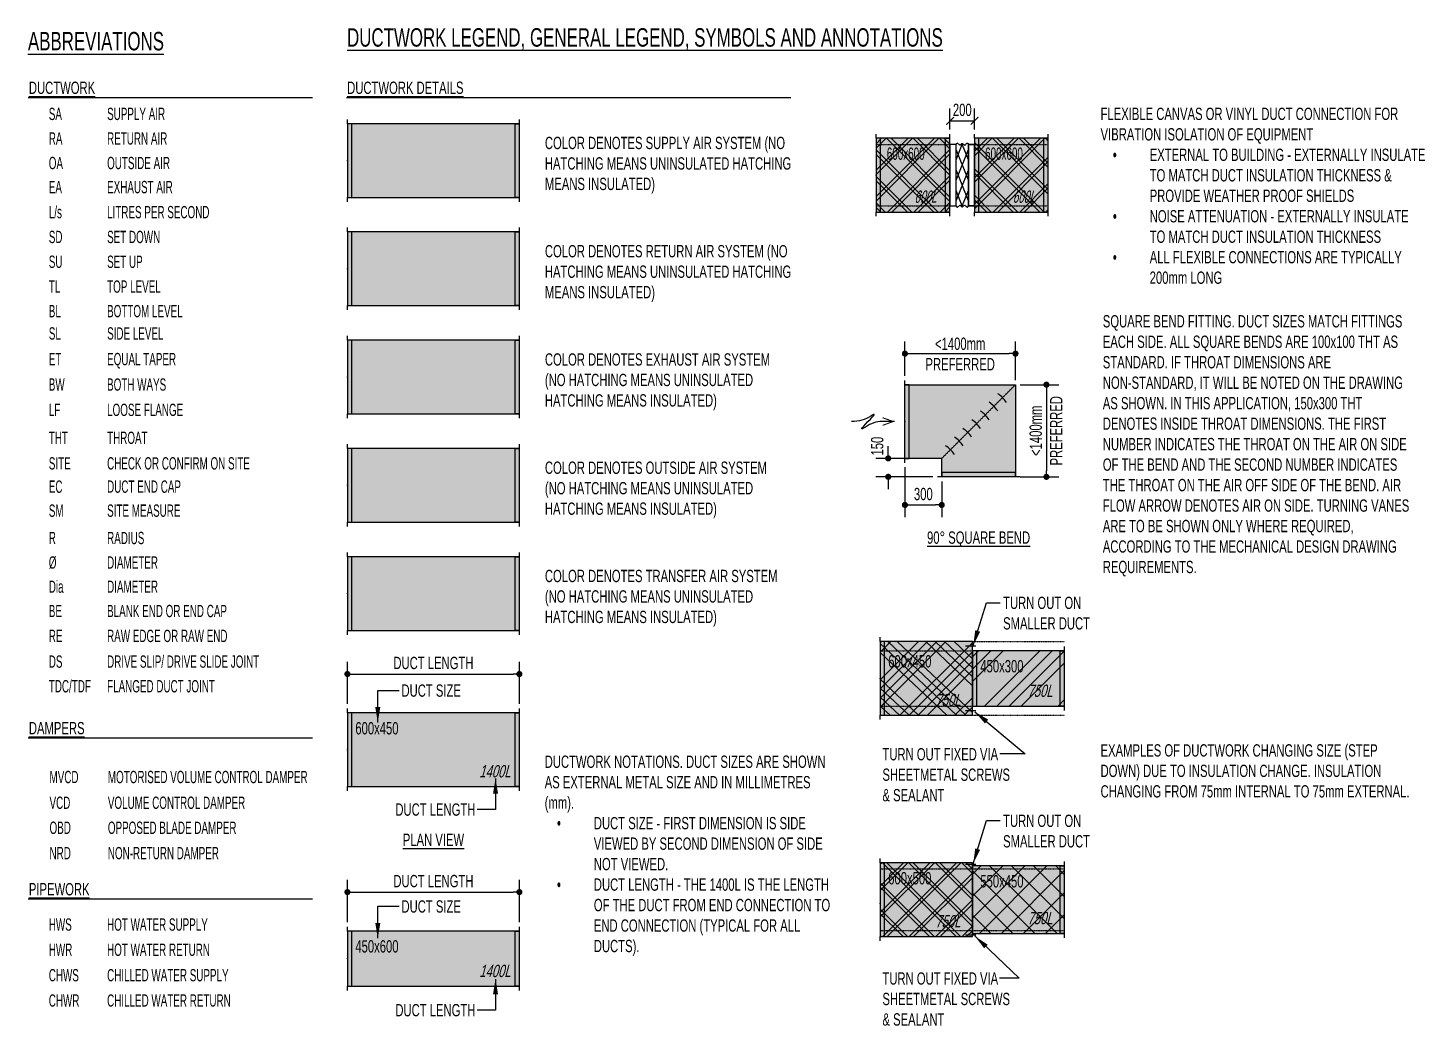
# Model space of a CAD drawing. Header units: millimetres. Extents: x 141 to 153906, y 19826 to 64501.
# Drawn here: x 9751 to 21124, y 48872 to 56934 of the extents above; entities that cross this region are included whole.
import ezdxf
from ezdxf.enums import TextEntityAlignment as Align

# ---------------------------------------------------------------- set-up
doc = ezdxf.new("R2010")
doc.units = ezdxf.units.MM
for name, pattern in [('ACHL', [2.6, 1.3, -1.3]), ('Flex', [0.4, 0, -0.4]), ('Ins', [1, 0.5, -0.5])]:
    doc.linetypes.add(name, pattern=pattern)
for name, color, linetype in [('Hvac-Dim', 7, 'Continuous'), ('Hvac-FlexDuct', 244, 'Continuous'), ('Hvac-Legend', 7, 'Continuous'), ('Hvac-Notes', 7, 'Continuous'), ('Hvacduct-ea', 32, 'Continuous'), ('Hvacduct-ea-Shading', 42, 'Continuous'), ('Hvacduct-fa', 82, 'Continuous'), ('Hvacduct-fa-Shading', 83, 'Continuous'), ('Hvacduct-ra', 210, 'Continuous'), ('Hvacduct-ra-Shading', 223, 'Continuous'), ('Hvacduct-sa', 160, 'Continuous'), ('Hvacduct-sa-Shading', 163, 'Continuous'), ('Hvacduct-ta', 57, 'Continuous'), ('Hvacduct-ta-shading', 52, 'Continuous'), ('HvacDuctText', 7, 'Continuous'), ('Hvacequip-Arrows', 230, 'Continuous'), ('Hvacins', 118, 'Continuous'), ('Hvacsegs', 7, 'Continuous')]:
    doc.layers.add(name, color=color, linetype=linetype)
doc.styles.add('Arial', font='ARIALN.TTF', dxfattribs={"width": 0.8})
doc.styles.add('Arial Narrow_1', font='ARIALN.TTF', dxfattribs={"height": 250})
doc.styles.add('HVACS', font='ARIALN.TTF', dxfattribs={"width": 0.8})
doc.styles.add('HVACSI', font='ARIALN.TTF', dxfattribs={"width": 0.8, "oblique": 15})
doc.dimstyles.new('ISO-25', dxfattribs={"dimtxt": 2.5, "dimasz": 2.5, "dimexe": 1.25, "dimexo": 0.625, "dimtad": 1, "dimtxsty": 'Standard', "dimcen": 2.5, "dimadec": 0, "dimazin": 0, "dimtfac": 1, "dimtmove": 0, "dimatfit": 3, "dimfxl": 1, "dimarcsym": 0})
doc.dimstyles.new('Standard 100', dxfattribs={"dimscale": 50, "dimtxt": 2, "dimasz": 1, "dimexe": 2, "dimexo": 0.63, "dimgap": 0.63, "dimtad": 1, "dimdec": 0, "dimrnd": 5, "dimzin": 0, "dimdsep": 46, "dimtxsty": 'Arial', "dimblk": 'DOT', "dimcen": 0.09, "dimclrd": 1, "dimclre": 1, "dimclrt": 256, "dimadec": 0, "dimazin": 0, "dimtfac": 1, "dimtdec": 0, "dimtofl": 0, "dimtmove": 0, "dimatfit": 3, "dimfxl": 1, "dimtolj": 1, "dimtzin": 0, "dimarcsym": 0})
pattern_1 = [(45, (15104.28, 11333.56), (-107.76307, 107.76307), []), (45, (15140.2, 11333.56), (-107.76307, 107.76307), []), (315, (15104.28, 11333.56), (107.76307, 107.76307), []), (315, (15140.2, 11333.56), (107.76307, 107.76307), [])]

# ---------------------------------------------------------------- blocks, each defined once
blk = doc.blocks.new('61D2')
at = {"layer": 'Hvac-FlexDuct', "color": 244, "linetype": 'Continuous'}
for p, q in [((0, 250), (0, -250)), ((50, 250), (0, 250)), ((50, 250), (0, 250)), ((50, 125), (103, 257)), ((50, 250), (54, 257)), ((50, -250), (50, 250)), ((50, -250), (50, 250)), ((54, 257), (58, 260)), ((58, 260), (61, 261)), ((61, 261), (65, 259)), ((65, 259), (68, 256)), ((68, 256), (71, 252)), ((71, 252), (74, 248)), ((74, 248), (77, 246)), ((77, 246), (80, 245)), ((80, 245), (83, 246)), ((83, 246), (86, 248)), ((86, 248), (89, 251)), ((89, 251), (92, 253)), ((92, 253), (95, 256)), ((95, 256), (97, 258)), ((150, 126), (97, 258)), ((97, 258), (100, 258)), ((100, 258), (103, 258)), ((103, 258), (105, 256)), ((105, 256), (108, 253)), ((108, 253), (111, 251)), ((111, 251), (114, 248)), ((114, 248), (117, 246)), ((117, 246), (120, 245)), ((120, 245), (123, 246)), ((123, 246), (126, 248)), ((126, 248), (129, 252)), ((129, 252), (132, 256)), ((132, 256), (135, 259)), ((135, 259), (139, 261)), ((139, 261), (142, 260)), ((142, 260), (146, 257)), ((146, 257), (150, 250)), ((150, 250), (150, -250)), ((200, 250), (150, 250)), ((150, -250), (150, 250)), ((150, 250), (200, 250)), ((200, -250), (200, 250)), ((150, -41), (50, 209)), ((50, -42), (150, 208)), ((150, -208), (50, 42)), ((50, -209), (150, 41)), ((103, -257), (50, -125)), ((97, -258), (150, -126)), ((0, -250), (50, -250)), ((0, -250), (50, -250)), ((50, -250), (54, -257)), ((54, -257), (58, -260)), ((58, -260), (61, -261)), ((61, -261), (65, -259)), ((65, -259), (68, -256)), ((68, -256), (71, -252)), ((71, -252), (74, -248)), ((74, -248), (77, -246)), ((77, -246), (80, -245)), ((80, -245), (83, -246)), ((83, -246), (86, -248)), ((86, -248), (89, -251)), ((89, -251), (92, -253)), ((92, -253), (95, -256)), ((95, -256), (97, -258)), ((97, -258), (100, -258)), ((100, -258), (103, -258)), ((103, -258), (105, -256)), ((105, -256), (108, -253)), ((108, -253), (111, -251)), ((111, -251), (114, -248)), ((114, -248), (117, -246)), ((117, -246), (120, -245)), ((120, -245), (123, -246)), ((123, -246), (126, -248)), ((126, -248), (129, -252)), ((129, -252), (132, -256)), ((132, -256), (135, -259)), ((135, -259), (139, -261)), ((139, -261), (142, -260)), ((142, -260), (146, -257)), ((146, -257), (150, -250)), ((150, -250), (200, -250)), ((200, -250), (150, -250))]:
    blk.add_line(p, q, dxfattribs=at)
blk = doc.blocks.new('AC622E')
blk.add_point((-200, 0))
at = {"layer": 'Hvac-FlexDuct', "color": 244, "linetype": 'Flex'}
blk.add_blockref('61D2', (-200, 0), dxfattribs=at)
blk = doc.blocks.new('FLL-55B0')
at = {"layer": 'Hvacduct-sa', "color": 8, "linetype": 'Continuous', "flags": 128}
blk.add_lwpolyline([(0, -335), (0, -300), (35, -300), (35, 300), (0, 300), (0, 335)], dxfattribs=at)
blk = doc.blocks.new('FLR-55B9')
at = {"layer": 'Hvacduct-sa', "color": 8, "linetype": 'Continuous', "flags": 128}
blk.add_lwpolyline([(0, -335), (0, -300), (-35, -300), (-35, 300), (0, 300), (0, 335)], dxfattribs=at)
blk = doc.blocks.new('AC636E')
at = {"layer": 'Hvacduct-sa', "color": 160, "linetype": 'Continuous', "flags": 128}
blk.add_lwpolyline([(-1400, -300), (0, -300), (0, 300), (-1400, 300)], close=True, dxfattribs=at)
at = {"layer": 'Hvacduct-sa', "color": 160, "linetype": 'Continuous'}
blk.add_point((-1400, 0), dxfattribs=at)
at = {"layer": 'Hvacduct-sa-Shading', "color": 163, "linetype": 'Continuous'}
blk.add_point((-1400, 0), dxfattribs=at)
blk.add_solid([(-1400, -300), (0, -300), (-1400, 300), (0, 300)], dxfattribs=at)
at = {"layer": 'Hvacduct-sa', "color": 8, "linetype": 'Continuous'}
for name, p in [('FLL-55B0', (-1400, 0)), ('FLR-55B9', (0, 0))]:
    blk.add_blockref(name, p, dxfattribs=at)
blk = doc.blocks.new('FLL-5E08')
at = {"layer": 'Hvacduct-ra', "color": 8, "linetype": 'Continuous', "flags": 128}
blk.add_lwpolyline([(0, -335), (0, -300), (35, -300), (35, 300), (0, 300), (0, 335)], dxfattribs=at)
blk = doc.blocks.new('FLR-5E11')
at = {"layer": 'Hvacduct-ra', "color": 8, "linetype": 'Continuous', "flags": 128}
blk.add_lwpolyline([(0, -335), (0, -300), (-35, -300), (-35, 300), (0, 300), (0, 335)], dxfattribs=at)
blk = doc.blocks.new('AC6383')
at = {"layer": 'Hvacduct-ra', "color": 210, "linetype": 'Continuous', "flags": 128}
blk.add_lwpolyline([(-1400, -300), (0, -300), (0, 300), (-1400, 300)], close=True, dxfattribs=at)
at = {"layer": 'Hvacduct-ra', "color": 210, "linetype": 'Continuous'}
blk.add_point((-1400, 0), dxfattribs=at)
at = {"layer": 'Hvacduct-ra-Shading', "color": 223, "linetype": 'Continuous'}
blk.add_point((-1400, 0), dxfattribs=at)
blk.add_solid([(-1400, -300), (0, -300), (-1400, 300), (0, 300)], dxfattribs=at)
at = {"layer": 'Hvacduct-ra', "color": 8, "linetype": 'Continuous'}
for name, p in [('FLL-5E08', (-1400, 0)), ('FLR-5E11', (0, 0))]:
    blk.add_blockref(name, p, dxfattribs=at)
blk = doc.blocks.new('FLL-5E32')
at = {"layer": 'Hvacduct-ea', "color": 8, "linetype": 'Continuous', "flags": 128}
blk.add_lwpolyline([(0, -335), (0, -300), (35, -300), (35, 300), (0, 300), (0, 335)], dxfattribs=at)
blk = doc.blocks.new('FLR-5E3B')
at = {"layer": 'Hvacduct-ea', "color": 8, "linetype": 'Continuous', "flags": 128}
blk.add_lwpolyline([(0, -335), (0, -300), (-35, -300), (-35, 300), (0, 300), (0, 335)], dxfattribs=at)
blk = doc.blocks.new('AC6398')
at = {"layer": 'Hvacduct-ea', "color": 32, "linetype": 'Continuous', "flags": 128}
blk.add_lwpolyline([(-1400, -300), (0, -300), (0, 300), (-1400, 300)], close=True, dxfattribs=at)
at = {"layer": 'Hvacduct-ea', "color": 32, "linetype": 'Continuous'}
blk.add_point((-1400, 0), dxfattribs=at)
at = {"layer": 'Hvacduct-ea-Shading', "color": 42, "linetype": 'Continuous'}
blk.add_point((-1400, 0), dxfattribs=at)
blk.add_solid([(-1400, -300), (0, -300), (-1400, 300), (0, 300)], dxfattribs=at)
at = {"layer": 'Hvacduct-ea', "color": 8, "linetype": 'Continuous'}
for name, p in [('FLL-5E32', (-1400, 0)), ('FLR-5E3B', (0, 0))]:
    blk.add_blockref(name, p, dxfattribs=at)
blk = doc.blocks.new('FLL-5E5C')
at = {"layer": 'Hvacduct-fa', "color": 8, "linetype": 'Continuous', "flags": 128}
blk.add_lwpolyline([(0, -335), (0, -300), (35, -300), (35, 300), (0, 300), (0, 335)], dxfattribs=at)
blk = doc.blocks.new('FLR-5E65')
at = {"layer": 'Hvacduct-fa', "color": 8, "linetype": 'Continuous', "flags": 128}
blk.add_lwpolyline([(0, -335), (0, -300), (-35, -300), (-35, 300), (0, 300), (0, 335)], dxfattribs=at)
blk = doc.blocks.new('AC63AD')
at = {"layer": 'Hvacduct-fa', "color": 82, "linetype": 'Continuous', "flags": 128}
blk.add_lwpolyline([(-1400, -300), (0, -300), (0, 300), (-1400, 300)], close=True, dxfattribs=at)
at = {"layer": 'Hvacduct-fa', "color": 82, "linetype": 'Continuous'}
blk.add_point((-1400, 0), dxfattribs=at)
at = {"layer": 'Hvacduct-fa-Shading', "color": 83, "linetype": 'Continuous'}
blk.add_point((-1400, 0), dxfattribs=at)
blk.add_solid([(-1400, -300), (0, -300), (-1400, 300), (0, 300)], dxfattribs=at)
at = {"layer": 'Hvacduct-fa', "color": 8, "linetype": 'Continuous'}
for name, p in [('FLL-5E5C', (-1400, 0)), ('FLR-5E65', (0, 0))]:
    blk.add_blockref(name, p, dxfattribs=at)
blk = doc.blocks.new('_ArchTick')
at = {"color": 0, "linetype": 'ByBlock', "const_width": 0.15}
blk.add_lwpolyline([(-0.5, -0.5), (0.5, 0.5)], dxfattribs=at)
blk = doc.blocks.new('*D309')
at = {"layer": 'Defpoints', "color": 0, "transparency": 16777216}
for p in [(17257, 56070), (17457, 56177), (17457, 56070)]:
    blk.add_point(p, dxfattribs=at)
at = {"layer": 'Hvac-Dim', "color": 1, "lineweight": -2, "transparency": 16777216}
for p, q in [((17257, 56108), (17257, 56277)), ((17457, 56108), (17457, 56277)), ((17257, 56177), (17457, 56177))]:
    blk.add_line(p, q, dxfattribs=at)
at = {"layer": 'Hvac-Dim', "color": 1, "lineweight": -2, "transparency": 16777216, "xscale": 62.5, "yscale": 62.5, "zscale": 62.5, "rotation": 180}
blk.add_blockref('_ArchTick', (17257, 56177), dxfattribs=at)
at = {"layer": 'Hvac-Dim', "color": 1, "lineweight": -2, "transparency": 16777216, "xscale": 62.5, "yscale": 62.5, "zscale": 62.5}
blk.add_blockref('_ArchTick', (17457, 56177), dxfattribs=at)
at = {"layer": 'Hvac-Dim', "transparency": 16777216, "insert": (17357, 56266), "char_height": 100, "attachment_point": 5, "style": 'Arial'}
blk.add_mtext('\\A1;200', dxfattribs=at)
blk = doc.blocks.new('6670')
at = {"layer": 'Hvacduct-ra', "color": 8, "linetype": 'Continuous'}
blk.add_arc((-406, -56), 250, 33.4843, 56.5582, dxfattribs=at)
blk = doc.blocks.new('AC6681')
at = {"layer": 'Hvacduct-ra-Shading', "linetype": 'Continuous'}
blk.add_hatch(color=223, dxfattribs=at).paths.add_polyline_path([(-750, 300), (-750, -600), (-150, -600), (-150, -300), (0, -300), (0, 300)])
blk.add_point((-450, -600))
at = {"layer": 'Hvacduct-ra', "color": 210, "linetype": 'Continuous', "flags": 128}
blk.add_lwpolyline([(-750, -600), (-750, 300), (0, 300), (0, -300), (-150, -300), (-150, -600)], close=True, dxfattribs=at)
at = {"layer": 'Hvacduct-ra', "color": 8, "linetype": 'Ins', "flags": 128}
blk.add_lwpolyline([(-150, -300), (-750, 300)], dxfattribs=at)
at = {"layer": 'Hvacduct-ra', "color": 8, "linetype": 'Continuous', "flags": 128}
for points in [[(0, 335), (0, 300), (-35, 300), (-35, -300), (0, -300), (0, -335)], [(-115, -600), (-150, -600), (-150, -565), (-750, -565), (-750, -600), (-785, -600)]]:
    blk.add_lwpolyline(points, dxfattribs=at)
at = {"layer": 'Hvacduct-ra', "color": 8, "linetype": 'Continuous', "rotation": 90.00000000000001}
for p in [(-524, 424), (-454, 354), (-383, 283), (-312, 212), (-241, 141), (-171, 71), (-100, 0)]:
    blk.add_blockref('6670', p, dxfattribs=at)
blk = doc.blocks.new('_Dot')
at = {"color": 0, "linetype": 'ByBlock', "lineweight": -2}
blk.add_line((-0.5, 0), (-1, 0), dxfattribs=at)
at = {"color": 0, "linetype": 'ByBlock', "const_width": 0.5}
blk.add_lwpolyline([(-0.25, 0, 1), (0.25, 0, 1)], format="xyb", close=True, dxfattribs=at)
blk = doc.blocks.new('*D313')
at = {"layer": 'Defpoints', "color": 0, "transparency": 16777216}
for p in [(17190, 53429), (16754, 53279), (17155, 53279)]:
    blk.add_point(p, dxfattribs=at)
at = {"layer": 'Hvac-Dim', "color": 1, "lineweight": -2, "transparency": 16777216}
for p, q in [((16754, 53479), (16754, 53529)), ((17152, 53429), (16654, 53429)), ((17117, 53279), (16654, 53279)), ((16754, 53229), (16754, 53179))]:
    blk.add_line(p, q, dxfattribs=at)
at = {"layer": 'Hvac-Dim', "color": 1, "lineweight": -2, "transparency": 16777216, "xscale": 50, "yscale": 50, "zscale": 50}
for p, rotation in [((16754, 53429), 270), ((16754, 53279), 90)]:
    blk.add_blockref('_Dot', p, dxfattribs=dict(at, rotation=rotation))
at = {"layer": 'Hvac-Dim', "transparency": 16777216, "insert": (16665, 53529), "char_height": 100, "attachment_point": 5, "rotation": 90, "style": 'Arial'}
blk.add_mtext('\\A1;150', dxfattribs=at)
blk = doc.blocks.new('*D314')
at = {"layer": 'Defpoints', "color": 0, "transparency": 16777216}
for p in [(16890, 53394), (17190, 53279), (17190, 53050)]:
    blk.add_point(p, dxfattribs=at)
at = {"layer": 'Hvac-Dim', "color": 1, "lineweight": -2, "transparency": 16777216}
for p, q in [((16890, 53357), (16890, 52950)), ((17190, 53242), (17190, 52950)), ((16940, 53050), (17140, 53050))]:
    blk.add_line(p, q, dxfattribs=at)
at = {"layer": 'Hvac-Dim', "color": 1, "lineweight": -2, "transparency": 16777216, "xscale": 50, "yscale": 50, "zscale": 50, "rotation": 180}
blk.add_blockref('_Dot', (16890, 53050), dxfattribs=at)
at = {"layer": 'Hvac-Dim', "color": 1, "lineweight": -2, "transparency": 16777216, "xscale": 50, "yscale": 50, "zscale": 50}
blk.add_blockref('_Dot', (17190, 53050), dxfattribs=at)
at = {"layer": 'Hvac-Dim', "transparency": 16777216, "insert": (17040, 53138), "char_height": 100, "attachment_point": 5, "style": 'Arial'}
blk.add_mtext('\\A1;300', dxfattribs=at)
blk = doc.blocks.new('*D315')
at = {"layer": 'Defpoints', "color": 0, "transparency": 16777216}
for p in [(17790, 54282), (16890, 54064), (17790, 54029)]:
    blk.add_point(p, dxfattribs=at)
at = {"layer": 'Hvac-Dim', "color": 1, "lineweight": -2, "transparency": 16777216}
for p, q in [((16890, 54102), (16890, 54382)), ((17790, 54067), (17790, 54382)), ((16940, 54282), (17740, 54282))]:
    blk.add_line(p, q, dxfattribs=at)
at = {"layer": 'Hvac-Dim', "color": 1, "lineweight": -2, "transparency": 16777216, "xscale": 50, "yscale": 50, "zscale": 50, "rotation": 180}
blk.add_blockref('_Dot', (16890, 54282), dxfattribs=at)
at = {"layer": 'Hvac-Dim', "color": 1, "lineweight": -2, "transparency": 16777216, "xscale": 50, "yscale": 50, "zscale": 50}
blk.add_blockref('_Dot', (17790, 54282), dxfattribs=at)
at = {"layer": 'Hvac-Dim', "transparency": 16777216, "insert": (17340, 54279), "char_height": 100, "attachment_point": 5, "style": 'Arial'}
blk.add_mtext('\\A1;\\A1;<1400mm\\PPREFERRED', dxfattribs=at)
blk = doc.blocks.new('*D316')
at = {"layer": 'Defpoints', "color": 0, "transparency": 16777216}
for p in [(17790, 54029), (17790, 53279), (18042, 53279)]:
    blk.add_point(p, dxfattribs=at)
at = {"layer": 'Hvac-Dim', "color": 1, "lineweight": -2, "transparency": 16777216}
for p, q in [((17827, 54029), (18142, 54029)), ((18042, 53979), (18042, 53329)), ((17827, 53279), (18142, 53279))]:
    blk.add_line(p, q, dxfattribs=at)
at = {"layer": 'Hvac-Dim', "color": 1, "lineweight": -2, "transparency": 16777216, "xscale": 50, "yscale": 50, "zscale": 50}
for p, rotation in [((18042, 54029), 90), ((18042, 53279), 270)]:
    blk.add_blockref('_Dot', p, dxfattribs=dict(at, rotation=rotation))
at = {"layer": 'Hvac-Dim', "transparency": 16777216, "insert": (18038, 53654), "char_height": 100, "attachment_point": 5, "rotation": 90, "style": 'Arial'}
blk.add_mtext('\\A1;\\A1;<1400mm\\PPREFERRED', dxfattribs=at)
blk = doc.blocks.new('*D337')
at = {"layer": 'Defpoints', "color": 0, "transparency": 16777216}
for p in [(13752, 51673), (12352, 51392), (13752, 51392)]:
    blk.add_point(p, dxfattribs=at)
at = {"layer": 'Hvac-Dim', "color": 1, "lineweight": -2, "transparency": 16777216}
for p, q in [((12352, 51430), (12352, 51773)), ((13752, 51430), (13752, 51773)), ((12402, 51673), (13702, 51673))]:
    blk.add_line(p, q, dxfattribs=at)
at = {"layer": 'Hvac-Dim', "color": 1, "lineweight": -2, "transparency": 16777216, "xscale": 50, "yscale": 50, "zscale": 50, "rotation": 180}
blk.add_blockref('_Dot', (12352, 51673), dxfattribs=at)
at = {"layer": 'Hvac-Dim', "color": 1, "lineweight": -2, "transparency": 16777216, "xscale": 50, "yscale": 50, "zscale": 50}
blk.add_blockref('_Dot', (13752, 51673), dxfattribs=at)
at = {"layer": 'Hvac-Dim', "transparency": 16777216, "insert": (13052, 51763), "char_height": 100, "attachment_point": 5, "style": 'Arial'}
blk.add_mtext('\\A1;\\A1;DUCT LENGTH', dxfattribs=at)
blk = doc.blocks.new('*D339')
at = {"layer": 'Defpoints', "color": 0, "transparency": 16777216}
for p in [(13752, 49898), (12352, 49616), (13752, 49616)]:
    blk.add_point(p, dxfattribs=at)
at = {"layer": 'Hvac-Dim', "color": 1, "lineweight": -2, "transparency": 16777216}
for p, q in [((12352, 49654), (12352, 49998)), ((13752, 49654), (13752, 49998)), ((12402, 49898), (13702, 49898))]:
    blk.add_line(p, q, dxfattribs=at)
at = {"layer": 'Hvac-Dim', "color": 1, "lineweight": -2, "transparency": 16777216, "xscale": 50, "yscale": 50, "zscale": 50, "rotation": 180}
blk.add_blockref('_Dot', (12352, 49898), dxfattribs=at)
at = {"layer": 'Hvac-Dim', "color": 1, "lineweight": -2, "transparency": 16777216, "xscale": 50, "yscale": 50, "zscale": 50}
blk.add_blockref('_Dot', (13752, 49898), dxfattribs=at)
at = {"layer": 'Hvac-Dim', "transparency": 16777216, "insert": (13052, 49987), "char_height": 100, "attachment_point": 5, "style": 'Arial'}
blk.add_mtext('\\A1;\\A1;DUCT LENGTH', dxfattribs=at)
blk = doc.blocks.new('FLL-BBE4')
at = {"layer": 'Hvacduct-sa', "color": 8, "linetype": 'Continuous', "flags": 128}
blk.add_lwpolyline([(0, -260), (0, -225), (35, -225), (35, 225), (0, 225), (0, 260)], dxfattribs=at)
blk = doc.blocks.new('FLR-BBED')
at = {"layer": 'Hvacduct-sa', "color": 8, "linetype": 'Continuous', "flags": 128}
blk.add_lwpolyline([(0, -260), (0, -225), (-35, -225), (-35, 225), (0, 225), (0, 260)], dxfattribs=at)
blk = doc.blocks.new('FLL-CEDB')
at = {"layer": 'Hvacduct-sa', "color": 8, "linetype": 'Continuous', "flags": 128}
blk.add_lwpolyline([(0, -335), (0, -300), (35, -300), (35, 300), (0, 300), (0, 335)], dxfattribs=at)
blk = doc.blocks.new('FLL-CF14')
at = {"layer": 'Hvacduct-sa', "color": 8, "linetype": 'Continuous', "flags": 128}
blk.add_lwpolyline([(0, -260), (0, -225), (35, -225), (35, 225), (0, 225), (0, 260)], dxfattribs=at)
blk = doc.blocks.new('FLR-CF1D')
at = {"layer": 'Hvacduct-sa', "color": 8, "linetype": 'Continuous', "flags": 128}
blk.add_lwpolyline([(0, -260), (0, -225), (-35, -225), (-35, 225), (0, 225), (0, 260)], dxfattribs=at)
blk = doc.blocks.new('FLL-60ED')
at = {"layer": 'Hvacduct-fa', "color": 8, "linetype": 'Continuous', "flags": 128}
blk.add_lwpolyline([(0, -335), (0, -300), (35, -300), (35, 300), (0, 300), (0, 335)], dxfattribs=at)
blk = doc.blocks.new('FLR-60F6')
at = {"layer": 'Hvacduct-fa', "color": 8, "linetype": 'Continuous', "flags": 128}
blk.add_lwpolyline([(0, -335), (0, -300), (-35, -300), (-35, 300), (0, 300), (0, 335)], dxfattribs=at)
blk = doc.blocks.new('FLL-6245')
at = {"layer": 'Hvacduct-fa', "color": 8, "linetype": 'Continuous', "flags": 128}
blk.add_lwpolyline([(0, -335), (0, -300), (35, -300), (35, 300), (0, 300), (0, 335)], dxfattribs=at)
blk = doc.blocks.new('FLR-624E')
at = {"layer": 'Hvacduct-fa', "color": 8, "linetype": 'Continuous', "flags": 128}
blk.add_lwpolyline([(0, -335), (0, -300), (-35, -300), (-35, 300), (0, 300), (0, 335)], dxfattribs=at)
blk = doc.blocks.new('FLL-CFDC')
at = {"layer": 'Hvacduct-fa', "color": 8, "linetype": 'Continuous', "flags": 128}
blk.add_lwpolyline([(0, -335), (0, -300), (35, -300), (35, 300), (0, 300), (0, 335)], dxfattribs=at)
blk = doc.blocks.new('FLR-D04F')
at = {"layer": 'Hvacduct-fa', "color": 8, "linetype": 'Continuous', "flags": 128}
blk.add_lwpolyline([(0, -310), (0, -275), (-35, -275), (-35, 275), (0, 275), (0, 310)], dxfattribs=at)

msp = doc.modelspace()

# ---------------------------------------------------------------- hatches: boundary and pattern name
at = {"layer": 'Hvacins', "linetype": 'Continuous'}
h = msp.add_hatch(dxfattribs=at)
h.set_pattern_fill('CONC_EXISTING', color=118, scale=20, style=0)
h.set_pattern_definition(pattern_1)
h.paths.add_polyline_path([(16656.7, 55435), (17256.7, 55435), (17256.7, 56035), (16656.7, 56035)])
h = msp.add_hatch(dxfattribs=at)
h.set_pattern_fill('CONC_EXISTING', color=118, scale=20, style=0)
h.set_pattern_definition(pattern_1)
h.paths.add_polyline_path([(17456.7, 55435), (18056.7, 55435), (18056.7, 56035), (17456.7, 56035)])
h = msp.add_hatch(dxfattribs=at)
h.set_pattern_fill('ANSI34', color=118, scale=16.666667, style=0)
h.set_pattern_definition([(45, (-15967.26, 1907.86), (-224.5064, 224.5064), []), (45, (-15892.42, 1907.86), (-224.5064, 224.5064), []), (45, (-15817.6, 1907.86), (-224.5064, 224.5064), []), (45, (-15742.75, 1907.86), (-224.5064, 224.5064), [])])
h.paths.add_polyline_path([(16689.8, 51337.2), (17439.8, 51337.2), (17439.8, 51937.2), (16689.8, 51937.2)])
h = msp.add_hatch(dxfattribs=at)
h.set_pattern_fill('ANSI34', color=118, scale=16.666667, angle=91.67325, style=0)
h.set_pattern_definition([(136.67325, (-15967.26, 1907.86), (-217.8552, -230.9662), []), (136.67325, (-15969.44, 1982.66), (-217.8552, -230.9662), []), (136.67325, (-15971.63, 2057.46), (-217.8552, -230.9662), []), (136.67325, (-15973.8, 2132.27), (-217.8552, -230.9662), [])])
h.paths.add_polyline_path([(16689.8, 51337.2), (17439.8, 51337.2), (17439.8, 51937.2), (16689.8, 51937.2)])
at = {"layer": 'Hvacins', "linetype": 'ACHL'}
h = msp.add_hatch(dxfattribs=at)
h.set_pattern_fill('ANSI34', color=118, scale=22.222222, style=0)
h.set_pattern_definition([(45, (-16340.82, 1967.3), (-299.342, 299.342), []), (45, (-16241.04, 1967.3), (-299.342, 299.342), []), (45, (-16141.26, 1967.3), (-299.342, 299.342), []), (45, (-16041.5, 1967.3), (-299.342, 299.342), [])])
h.paths.add_polyline_path([(17439.8, 51412.2), (18189.8, 51412.2), (18189.8, 51862.2), (17439.8, 51862.2)])
at = {"layer": 'Hvacins', "linetype": 'Continuous'}
h = msp.add_hatch(dxfattribs=at)
h.set_pattern_fill('CONC_EXISTING', color=118, scale=20, style=0)
h.set_pattern_definition([(45, (2459.94, 22786.09), (-107.7631, 107.7631), []), (45, (2495.86, 22786.09), (-107.7631, 107.7631), []), (315, (2459.94, 22786.09), (107.7631, 107.7631), []), (315, (2495.86, 22786.09), (107.7631, 107.7631), [])])
h.paths.add_polyline_path([(16689.8, 49536.1), (17439.8, 49536.1), (17439.8, 50136.1), (16689.8, 50136.1)])
h = msp.add_hatch(dxfattribs=at)
h.set_pattern_fill('ANSI37', color=118, scale=40, style=0)
h.set_pattern_definition([(45, (2186.53, 22756.85), (-89.80256, 89.80256), []), (135, (2186.53, 22756.85), (-89.80256, -89.80256), [])])
h.paths.add_polyline_path([(17439.8, 49561.1), (18189.8, 49561.1), (18189.8, 50111.1), (17439.8, 50111.1)])

# ---------------------------------------------------------------- linework, layer by layer
at = {"layer": 'Hvac-Notes', "color": 1}
for p, q in [((9752.5, 56367.2), (12067.4, 56367.2)), ((12343.3, 56367.2), (15962.7, 56367.2)), ((9752.5, 51153.4), (12067.4, 51153.4)), ((9752.5, 49842), (12067.4, 49842))]:
    msp.add_line(p, q, dxfattribs=at)
at = {"layer": 'Hvacduct-fa', "color": 82, "linetype": 'Continuous', "flags": 128}
for points in [[(16656.7, 55435), (17256.7, 55435), (17256.7, 56035), (16656.7, 56035)], [(17456.7, 55435), (18056.7, 55435), (18056.7, 56035), (17456.7, 56035)], [(16689.8, 49536.1), (17439.8, 49536.1), (17439.8, 50136.1), (16689.8, 50136.1)], [(17439.8, 49561.1), (18189.8, 49561.1), (18189.8, 50111.1), (17439.8, 50111.1)]]:
    msp.add_lwpolyline(points, close=True, dxfattribs=at)
at = {"layer": 'Hvacduct-fa', "color": 82, "linetype": 'Continuous'}
for p in [(16656.7, 55735), (17456.7, 55735), (17439.8, 49836.1), (16689.8, 49804.6)]:
    msp.add_point(p, dxfattribs=at)
at = {"layer": 'Hvacduct-fa-Shading', "color": 83, "linetype": 'Continuous'}
for points in [[(16656.7, 55435), (17256.7, 55435), (16656.7, 56035), (17256.7, 56035)], [(17456.7, 55435), (18056.7, 55435), (17456.7, 56035), (18056.7, 56035)], [(16689.8, 49536.1), (17439.8, 49536.1), (16689.8, 50136.1), (17439.8, 50136.1)], [(17439.8, 49561.1), (18189.8, 49561.1), (17439.8, 50111.1), (18189.8, 50111.1)]]:
    msp.add_solid(points, dxfattribs=at)
at = {"layer": 'Hvacduct-ra', "color": 210, "linetype": 'Continuous'}
msp.add_point((12352.2, 52328.8, 635), dxfattribs=at)
at = {"layer": 'Hvacduct-ra-Shading', "color": 223, "linetype": 'Continuous'}
msp.add_point((12352.2, 52328.8, 635), dxfattribs=at)
at = {"layer": 'Hvacduct-sa', "color": 1, "linetype": 'Continuous'}
for p, q in [((17467.1, 51899.8), (17383.9, 51899.8)), ((17467.1, 51374.5), (17383.9, 51374.5)), ((17467.1, 50123.8), (17383.9, 50123.8)), ((17467.1, 49548.5), (17383.9, 49548.5))]:
    msp.add_line(p, q, dxfattribs=at)
at = {"layer": 'Hvacduct-sa', "color": 160, "linetype": 'Continuous', "flags": 128}
for points in [[(16689.8, 51337.2), (17439.8, 51337.2), (17439.8, 51937.2), (16689.8, 51937.2)], [(17439.8, 51412.2), (18189.8, 51412.2), (18189.8, 51862.2), (17439.8, 51862.2)]]:
    msp.add_lwpolyline(points, close=True, dxfattribs=at)
at = {"layer": 'Hvacduct-sa', "color": 160, "linetype": 'Continuous', "elevation": 635, "flags": 128}
for points in [[(12352.2, 50757.1), (13752.2, 50757.1), (13752.2, 51357.1), (12352.2, 51357.1)], [(12352.2, 49131.1), (13752.2, 49131.1), (13752.2, 49581.1), (12352.2, 49581.1)]]:
    msp.add_lwpolyline(points, close=True, dxfattribs=at)
at = {"layer": 'Hvacduct-sa', "color": 160, "linetype": 'Continuous'}
for p in [(16689.8, 51637.2), (17439.8, 51637.2), (12352.2, 51057.1, 635), (12352.2, 49356.1, 635)]:
    msp.add_point(p, dxfattribs=at)
at = {"layer": 'Hvacduct-sa-Shading', "color": 163, "linetype": 'Continuous'}
for p in [(12352.2, 51057.1, 635), (12352.2, 49356.1, 635)]:
    msp.add_point(p, dxfattribs=at)
for points in [[(16689.8, 51337.2), (17439.8, 51337.2), (16689.8, 51937.2), (17439.8, 51937.2)], [(17439.8, 51412.2), (18189.8, 51412.2), (17439.8, 51862.2), (18189.8, 51862.2)], [(12352.2, 50757.1, 635), (13752.2, 50757.1, 635), (12352.2, 51357.1, 635), (13752.2, 51357.1, 635)], [(12352.2, 49131.1, 635), (13752.2, 49131.1, 635), (12352.2, 49581.1, 635), (13752.2, 49581.1, 635)]]:
    msp.add_solid(points, dxfattribs=at)
at = {"layer": 'Hvacduct-ta', "linetype": 'Continuous', "elevation": 635, "flags": 128}
msp.add_lwpolyline([(12352.2, 52028.8), (13752.2, 52028.8), (13752.2, 52628.8), (12352.2, 52628.8)], close=True, dxfattribs=at)
at = {"layer": 'Hvacduct-ta-shading', "linetype": 'Continuous'}
msp.add_solid([(12352.2, 52028.8, 635), (13752.2, 52028.8, 635), (12352.2, 52628.8, 635), (13752.2, 52628.8, 635)], dxfattribs=at)
at = {"layer": 'Hvacequip-Arrows'}
msp.add_line((16806.5, 53729.2, 635), (16703.6, 53729.2, 635), dxfattribs=at)
msp.add_lwpolyline([(16703.6, 53729.2), (16686.6, 53728.5), (16669.7, 53726.4), (16652.7, 53722.9), (16635.8, 53718), (16618.9, 53711.7), (16602, 53704), (16585.1, 53695), (16568.3, 53684.5), (16553.9, 53675.4), (16544.3, 53670.4), (16539.7, 53669.7), (16539.9, 53673.1), (16545, 53680.6), (16554.9, 53692.3), (16569.7, 53708.2), (16589.4, 53728.3), (16609.1, 53748.3), (16624, 53764.3), (16634, 53776.1), (16639.2, 53783.7), (16639.6, 53787.3), (16635, 53786.6), (16625.7, 53781.9), (16611.5, 53773), (16594.5, 53762.7), (16576.9, 53753.8), (16558.6, 53746.3), (16539.5, 53740.2), (16519.8, 53735.4), (16499.4, 53731.9), (16478.3, 53729.9), (16456.5, 53729.2)], dxfattribs=at)
at = {"layer": 'Hvacequip-Arrows', "const_width": 8.24, "elevation": 635}
msp.add_lwpolyline([(16708.4, 53760.5), (16794.5, 53729.2), (16708.4, 53697.9)], dxfattribs=at)
at = {"layer": 'Hvacins', "color": 118, "linetype": 'Ins'}
for p, q in [((16656.7, 55985), (17256.7, 55985)), ((17456.7, 55985), (18056.7, 55985)), ((16656.7, 55485), (17256.7, 55485)), ((17456.7, 55485), (18056.7, 55485)), ((16689.8, 51862.2), (17439.8, 51862.2)), ((17439.8, 51937.2), (18189.8, 51937.2)), ((16689.8, 51412.2), (17439.8, 51412.2)), ((17439.8, 51337.2), (18189.8, 51337.2)), ((16689.8, 50086.1), (17439.8, 50086.1)), ((17439.8, 50086.1), (18189.8, 50086.1)), ((16689.8, 49586.1), (17439.8, 49586.1)), ((17439.8, 49586.1), (18189.8, 49586.1))]:
    msp.add_line(p, q, dxfattribs=at)

# ---------------------------------------------------------------- block references
at = {"layer": 'Hvac-FlexDuct', "color": 244, "linetype": 'Continuous'}
msp.add_blockref('AC622E', (17456.7, 55735), dxfattribs=at)
at = {"layer": 'Hvacduct-ea', "color": 32, "linetype": 'Continuous'}
msp.add_blockref('AC6398', (13752.2, 54091.4, 635), dxfattribs=at)
at = {"layer": 'Hvacduct-fa', "color": 8, "linetype": 'Continuous'}
for name, p in [('FLL-60ED', (16656.7, 55735)), ('FLR-60F6', (17256.7, 55735)), ('FLL-6245', (17456.7, 55735)), ('FLR-624E', (18056.7, 55735)), ('FLL-CFDC', (16689.8, 49836.1)), ('FLR-D04F', (18189.8, 49836.1))]:
    msp.add_blockref(name, p, dxfattribs=at)
at = {"layer": 'Hvacduct-fa', "color": 82, "linetype": 'Continuous'}
msp.add_blockref('AC63AD', (13752.2, 53210.1, 635), dxfattribs=at)
at = {"layer": 'Hvacduct-ra', "color": 210, "linetype": 'Continuous'}
msp.add_blockref('AC6383', (13752.2, 54972.8, 635), dxfattribs=at)
at = {"layer": 'Hvacduct-ra', "color": 210, "linetype": 'Continuous', "rotation": 270}
msp.add_blockref('AC6681', (17489.9, 53279.2, 635), dxfattribs=at)
at = {"layer": 'Hvacduct-ra', "color": 8, "linetype": 'Continuous'}
for name, p in [('FLL-5E08', (12352.2, 52328.8, 635)), ('FLR-5E11', (13752.2, 52328.8, 635))]:
    msp.add_blockref(name, p, dxfattribs=at)
at = {"layer": 'Hvacduct-sa', "color": 160, "linetype": 'Continuous'}
msp.add_blockref('AC636E', (13752.2, 55854.1, 635), dxfattribs=at)
at = {"layer": 'Hvacduct-sa', "color": 8, "linetype": 'Continuous'}
for name, p in [('FLL-CEDB', (16689.8, 51637.2)), ('FLL-CF14', (17439.8, 51637.2)), ('FLR-CF1D', (18189.8, 51637.2)), ('FLL-55B0', (12352.2, 51057.1, 635)), ('FLR-55B9', (13752.2, 51057.1, 635)), ('FLL-BBE4', (12352.2, 49356.1, 635)), ('FLR-BBED', (13752.2, 49356.1, 635))]:
    msp.add_blockref(name, p, dxfattribs=at)

# ---------------------------------------------------------------- texts
at = {"layer": 'Hvac-Legend', "char_height": 100, "style": 'Arial Narrow_1'}
for s, insert, width, attachment_point in [('\\W0.8;FLEXIBLE CANVAS OR VINYL DUCT CONNECTION FOR VIBRATION ISOLATION OF EQUIPMENT \\P\\pxi-3,l4t4;•^IEXTERNAL TO BUILDING - EXTERNALLY INSULATE TO MATCH DUCT INSULATION THICKNESS & PROVIDE WEATHER PROOF SHIELDS\\P•^INOISE ATTENUATION - EXTERNALLY INSULATE TO MATCH DUCT INSULATION THICKNESS\\P•^IALL FLEXIBLE CONNECTIONS ARE TYPICALLY 200mm LONG', (18482.7, 56284.2), 2639.98, 1), ('\\L\\W0.8;90%%D SQUARE BEND', (17489.9, 52770.6, 635), 1223.473, 5), ('\\L\\W0.8;PLAN VIEW', (13052.2, 50323.7, 635), 683.343, 5)]:
    msp.add_mtext(s, dxfattribs=dict(at, insert=insert, width=width, attachment_point=attachment_point))
at = {"layer": 'Hvac-Notes', "style": 'Arial Narrow_1', "width": 0.7}
for s, p in [('SA', (9921, 56183.8)), ('SUPPLY AIR', (10395.7, 56183.8)), ('RA', (9921, 55983.8)), ('RETURN AIR', (10395.7, 55983.8)), ('OA', (9921, 55783.8)), ('OUTSIDE AIR', (10395.7, 55783.8)), ('EA', (9921, 55587.8)), ('EXHAUST AIR', (10395.7, 55587.8)), ('L/s', (9921, 55383.9)), ('LITRES PER SECOND', (10395.7, 55383.9)), ('SD', (9921, 55181.9)), ('SET DOWN', (10395.7, 55181.9)), ('SU', (9921, 54979.9)), ('SET UP', (10395.7, 54979.9)), ('TL', (9921, 54777.9)), ('TOP LEVEL', (10395.7, 54777.9)), ('BL', (9921, 54577.9)), ('BOTTOM LEVEL', (10395.7, 54577.9)), ('SL', (9921, 54396.3)), ('SIDE LEVEL', (10395.7, 54396.3)), ('ET', (9921, 54187.6)), ('EQUAL TAPER', (10395.7, 54187.6)), ('BW', (9921, 53980.4)), ('BOTH WAYS', (10395.7, 53980.4)), ('LF', (9921, 53774.2)), ('LOOSE FLANGE', (10395.7, 53774.2)), ('THT', (9921, 53546.6)), ('THROAT', (10395.7, 53546.6)), ('SITE', (9921, 53338.7)), ('CHECK OR CONFIRM ON SITE', (10395.7, 53338.7)), ('EC', (9921, 53149.2)), ('DUCT END CAP', (10395.7, 53149.2)), ('SM', (9921, 52953.7)), ('SITE MEASURE', (10395.7, 52953.7)), ('R', (9921, 52730.9)), ('RADIUS', (10395.7, 52730.9)), ('%%C', (9921, 52531.4)), ('DIAMETER', (10395.7, 52531.4)), ('Dia', (9921, 52334.7)), ('DIAMETER', (10395.7, 52334.7)), ('BE', (9921, 52136.6)), ('BLANK END OR END CAP', (10395.7, 52136.6)), ('RE', (9921, 51933.7)), ('RAW EDGE OR RAW END', (10395.7, 51933.7)), ('DS', (9921, 51724.9)), ('DRIVE SLIP/ DRIVE SLIDE JOINT', (10395.7, 51724.9)), ('TDC/TDF', (9921, 51524.1)), ('FLANGED DUCT JOINT', (10395.7, 51524.1)), ('MVCD', (9927.1, 50785)), ('MOTORISED VOLUME CONTROL DAMPER', (10401.8, 50785)), ('VCD', (9927.1, 50575.6)), ('VOLUME CONTROL DAMPER', (10401.8, 50575.6)), ('OBD', (9927.1, 50371.9)), ('OPPOSED BLADE DAMPER', (10401.8, 50371.9)), ('NRD', (9927.1, 50165.3)), ('NON-RETURN DAMPER', (10401.8, 50165.3)), ('HWS', (9921, 49583.9)), ('HOT WATER SUPPLY', (10395.7, 49583.9)), ('HWR', (9921, 49378.7)), ('HOT WATER RETURN', (10395.7, 49378.7)), ('CHWS', (9921, 49171.5)), ('CHILLED WATER SUPPLY', (10395.7, 49171.5)), ('CHWR', (9921, 48965.4)), ('CHILLED WATER RETURN', (10395.7, 48965.4))]:
    msp.add_text(s, height=100, dxfattribs=at).set_placement(p)
at = {"layer": 'Hvac-Notes', "color": 7, "linetype": 'Continuous', "style": 'HVACS', "width": 0.7}
for p in [(16896.7, 55910), (17696.7, 55910)]:
    msp.add_text('600x600', height=100, dxfattribs=at).set_placement(p, align=Align.MIDDLE)
at = {"layer": 'Hvac-Notes', "char_height": 150, "attachment_point": 4, "line_spacing_factor": 0.8, "style": 'Arial Narrow_1'}
for s, insert, width in [('\\L\\fArial Narrow|b0|i0;\\W0.8;ABBREVIATIONS', (9751.3, 56825.1), 5633.243), ('\\L\\fArial Narrow|b0|i0;\\W0.8;DUCTWORK LEGEND, GENERAL LEGEND, SYMBOLS AND ANNOTATIONS', (12349, 56842.4), 8792.051)]:
    msp.add_mtext(s, dxfattribs=dict(at, insert=insert, width=width))
at = {"layer": 'Hvac-Notes', "char_height": 100, "attachment_point": 1, "style": 'Arial Narrow_1'}
for s, insert, width in [('\\L\\W0.8;DUCTWORK', (9759, 56496.5, 635), 1062.567), ('\\L\\W0.8;DUCTWORK DETAILS', (12349.9, 56496.5, 635), 1062.567), ('\\W0.8;COLOR DENOTES SUPPLY AIR SYSTEM (NO HATCHING MEANS UNINSULATED HATCHING MEANS INSULATED)', (13959.5, 56047.2, 1905), 2116.74), ('\\W0.8;COLOR DENOTES RETURN AIR SYSTEM (NO HATCHING MEANS UNINSULATED HATCHING MEANS INSULATED)', (13959.5, 55165.9, 1905), 2020.068), ('\\W0.8;SQUARE BEND FITTING. DUCT SIZES MATCH FITTINGS EACH SIDE. ALL SQUARE BENDS ARE 100x100 THT AS STANDARD. IF THROAT DIMENSIONS ARE NON-STANDARD, IT WILL BE NOTED ON THE DRAWING AS SHOWN. IN THIS APPLICATION, 150x300 THT DENOTES INSIDE THROAT DIMENSIONS. THE FIRST NUMBER INDICATES THE THROAT ON THE AIR ON SIDE OF THE BEND AND THE SECOND NUMBER INDICATES THE THROAT ON THE AIR OFF SIDE OF THE BEND. AIR FLOW ARROW DENOTES AIR ON SIDE. TURNING VANES ARE TO BE SHOWN ONLY WHERE REQUIRED, ACCORDING TO THE MECHANICAL DESIGN DRAWING REQUIREMENTS.', (18501, 54595.4), 2555.932), ('\\W0.8;COLOR DENOTES EXHAUST AIR SYSTEM (NO HATCHING MEANS UNINSULATED HATCHING MEANS INSULATED)', (13959.5, 54284.5, 1905), 2014.698), ('\\W0.8;COLOR DENOTES OUTSIDE AIR SYSTEM (NO HATCHING MEANS UNINSULATED HATCHING MEANS INSULATED)', (13959.5, 53403.2, 1905), 1989.682), ('\\W0.8;COLOR DENOTES TRANSFER AIR SYSTEM (NO HATCHING MEANS UNINSULATED HATCHING MEANS INSULATED)', (13959.5, 52521.9, 1905), 2020.068), ('\\W0.8;TURN OUT ON SMALLER DUCT ', (17689.4, 52302.8, 635), 998.992), ('\\W0.8;DUCT SIZE', (12792.1, 51588.8, 635), 830.813), ('\\L\\W0.8;DAMPERS', (9759, 51282.8, 635), 1062.567), ('\\W0.8;TURN OUT FIXED VIA SHEETMETAL SCREWS & SEALANT ', (16707.1, 51070.6, 635), 1045.105), ('\\W0.8;DUCTWORK NOTATIONS. DUCT SIZES ARE SHOWN AS EXTERNAL METAL SIZE AND IN MILLIMETRES (mm). \\P\\pxi-3,l4t4;•^IDUCT SIZE - FIRST DIMENSION IS SIDE VIEWED BY SECOND DIMENSION OF SIDE NOT VIEWED. \\P•^IDUCT LENGTH - THE 1400L IS THE LENGTH OF THE DUCT FROM END CONNECTION TO END CONNECTION (TYPICAL FOR ALL DUCTS).', (13957.8, 51009.5, 1270), 2419.497), ('\\W0.8;DUCT LENGTH', (12742.2, 50620, 1270), 844.489), ('\\W0.8;TURN OUT ON SMALLER DUCT ', (17689.4, 50528.5, 635), 998.992), ('\\L\\W0.8;PIPEWORK', (9759, 49971.4, 635), 1062.567), ('\\W0.8;DUCT SIZE', (12792.1, 49831, 635), 830.813), ('\\W0.8;TURN OUT FIXED VIA SHEETMETAL SCREWS & SEALANT ', (16707.1, 49244.6, 635), 1096.419), ('\\W0.8;DUCT LENGTH', (12742.2, 48986.6, 1270), 844.489)]:
    msp.add_mtext(s, dxfattribs=dict(at, insert=insert, width=width))
at = {"layer": 'Hvac-Notes', "insert": (18482.7, 51101.7), "char_height": 100, "attachment_point": 1, "style": 'Arial Narrow_1'}
msp.add_mtext_dynamic_manual_height_columns('\\W0.8;EXAMPLES OF DUCTWORK CHANGING SIZE (STEP DOWN) DUE TO INSULATION CHANGE. INSULATION CHANGING FROM 75mm INTERNAL TO 75mm EXTERNAL. ', width=2528.027, gutter_width=1, heights=[0], dxfattribs=at)
at = {"layer": 'HvacDuctText', "style": 'Arial Narrow_1', "width": 0.8}
for s, p in [('600x450', (16929.8, 51777.2)), ('450x300', (17679.8, 51737.2)), ('600x450', (12592.2, 51232.1, 635)), ('600x500', (16929.8, 50011.1)), ('550x450', (17679.8, 49986.1)), ('450x600', (12592.2, 49456.1, 635))]:
    msp.add_text(s, height=100, dxfattribs=at).set_placement(p, align=Align.MIDDLE)
at = {"layer": 'HvacDuctText', "linetype": 'Continuous', "style": 'Arial Narrow_1', "oblique": 15, "width": 0.8}
for s, p in [('750L', (17989.8, 51537.2)), ('750L', (17239.8, 51462.2)), ('1400L', (13552.2, 50882.1, 635)), ('750L', (17239.8, 49661.1)), ('750L', (17989.8, 49686.1)), ('1400L', (13552.2, 49256.1, 635))]:
    msp.add_text(s, height=100, dxfattribs=at).set_placement(p, align=Align.MIDDLE)
at = {"layer": 'Hvacsegs', "color": 7, "linetype": 'Continuous', "style": 'HVACSI', "oblique": 15, "width": 0.7}
for p in [(17056.7, 55560), (17856.7, 55560)]:
    msp.add_text('600L', height=100, dxfattribs=at).set_placement(p, align=Align.MIDDLE)

# ---------------------------------------------------------------- dimensions: what is measured, and where the dimension line sits
at = {"layer": 'Hvac-Dim'}
dim = msp.add_linear_dim(base=(17456.7, 56177.3, -635), p1=(17256.7, 56070), p2=(17456.7, 56070), dimstyle='Standard 100', override={"dimasz": 1.25, "dimexo": 0.75, "dimgap": 0.75, "dimblk1": 'ArchTick', "dimblk2": 'ArchTick', "dimsah": 1, "dimtmove": 1}, dxfattribs=at)
dim.commit()
dim.dimension.update_dxf_attribs({"geometry": '*D309', "text_midpoint": (17356.7, 56177.3, -635), "dimtype": 160})
dim = msp.add_linear_dim(base=(17789.9, 54281.6, 635), p1=(16889.9, 54064.2, 635), p2=(17789.9, 54029.2, 635), text='\\A1;<1400mm\\PPREFERRED', dimstyle='Standard 100', override={"dimexo": 0.75, "dimgap": 0.75, "dimblk1": 'Dot', "dimblk2": 'Dot', "dimsah": 1, "dimtmove": 1}, dxfattribs=at)
dim.commit()
dim.dimension.update_dxf_attribs({"geometry": '*D315', "text_midpoint": (17339.9, 54107.7, 635), "dimtype": 160})
dim = msp.add_linear_dim(base=(18041.9, 53279.2, 635), p1=(17789.9, 54029.2, 635), p2=(17789.9, 53279.2, 635), angle=270, text='\\A1;<1400mm\\PPREFERRED', dimstyle='Standard 100', override={"dimexo": 0.75, "dimgap": 0.75, "dimblk1": 'Dot', "dimblk2": 'Dot', "dimsah": 1, "dimtmove": 1}, dxfattribs=at)
dim.commit()
dim.dimension.update_dxf_attribs({"geometry": '*D316', "text_midpoint": (18209, 53654.2, 635), "dimtype": 160})
dim = msp.add_linear_dim(base=(16753.5, 53279.2, 635), p1=(17189.9, 53429.2, 635), p2=(17154.9, 53279.2, 635), angle=90, dimstyle='Standard 100', override={"dimexo": 0.75, "dimgap": 0.75, "dimblk1": 'Dot', "dimblk2": 'Dot', "dimsah": 1, "dimtmove": 1}, dxfattribs=at)
dim.commit()
dim.dimension.update_dxf_attribs({"geometry": '*D313', "text_midpoint": (16753.5, 53529.2, 635), "dimtype": 160})
dim = msp.add_linear_dim(base=(17189.9, 53049.7, 635), p1=(16889.9, 53394.2, 635), p2=(17189.9, 53279.2, 635), dimstyle='Standard 100', override={"dimexo": 0.75, "dimgap": 0.75, "dimblk1": 'Dot', "dimblk2": 'Dot', "dimsah": 1, "dimtmove": 1}, dxfattribs=at)
dim.commit()
dim.dimension.update_dxf_attribs({"geometry": '*D314', "text_midpoint": (17039.9, 53138.3, 635)})
for base, p1, p2, picture, middle in [((13752.2, 51673.4), (12352.2, 51392.1, 635), (13752.2, 51392.1, 635), '*D337', (13052.2, 51762.6)), ((13752.2, 49897.8), (12352.2, 49616.4, 635), (13752.2, 49616.4, 635), '*D339', (13052.2, 49987))]:
    dim = msp.add_linear_dim(base=base, p1=p1, p2=p2, text='\\A1;DUCT LENGTH', dimstyle='Standard 100', override={"dimexo": 0.75, "dimgap": 0.75, "dimblk1": 'Dot', "dimblk2": 'Dot', "dimsah": 1, "dimtmove": 1}, dxfattribs=at)
    dim.commit()
    dim.dimension.update_dxf_attribs({"geometry": picture, "text_midpoint": middle})

# ---------------------------------------------------------------- leaders
at = {"layer": 'Hvac-Notes'}
for points in [[(17445.8, 51904.8, 635), (17553, 52254.3, 635), (17665.8, 52254.3, 635)], [(12599.1, 51279.4, 635), (12599.1, 51540.3, 635), (12772, 51540.3, 635)], [(17458.9, 51366.6), (17870.1, 51024.1), (17661.8, 51024.1)], [(13557.7, 50823.9, 635), (13557.7, 50571.5, 635), (13407.9, 50571.5, 635)], [(17445.8, 50128.8, 635), (17553, 50480, 635), (17665.8, 50480, 635)], [(12599.1, 49521.6, 635), (12599.1, 49782.5, 635), (12772, 49782.5, 635)], [(17458.9, 49540.6), (17821.1, 49198), (17658.7, 49198)], [(13557.7, 49190.4, 635), (13557.7, 48938.1, 635), (13407.9, 48938.1, 635)]]:
    msp.add_leader(points, dimstyle='ISO-25', override={"dimscale": 50, "dimtad": 0}, dxfattribs=at)

doc.saveas('drawing.dxf')
